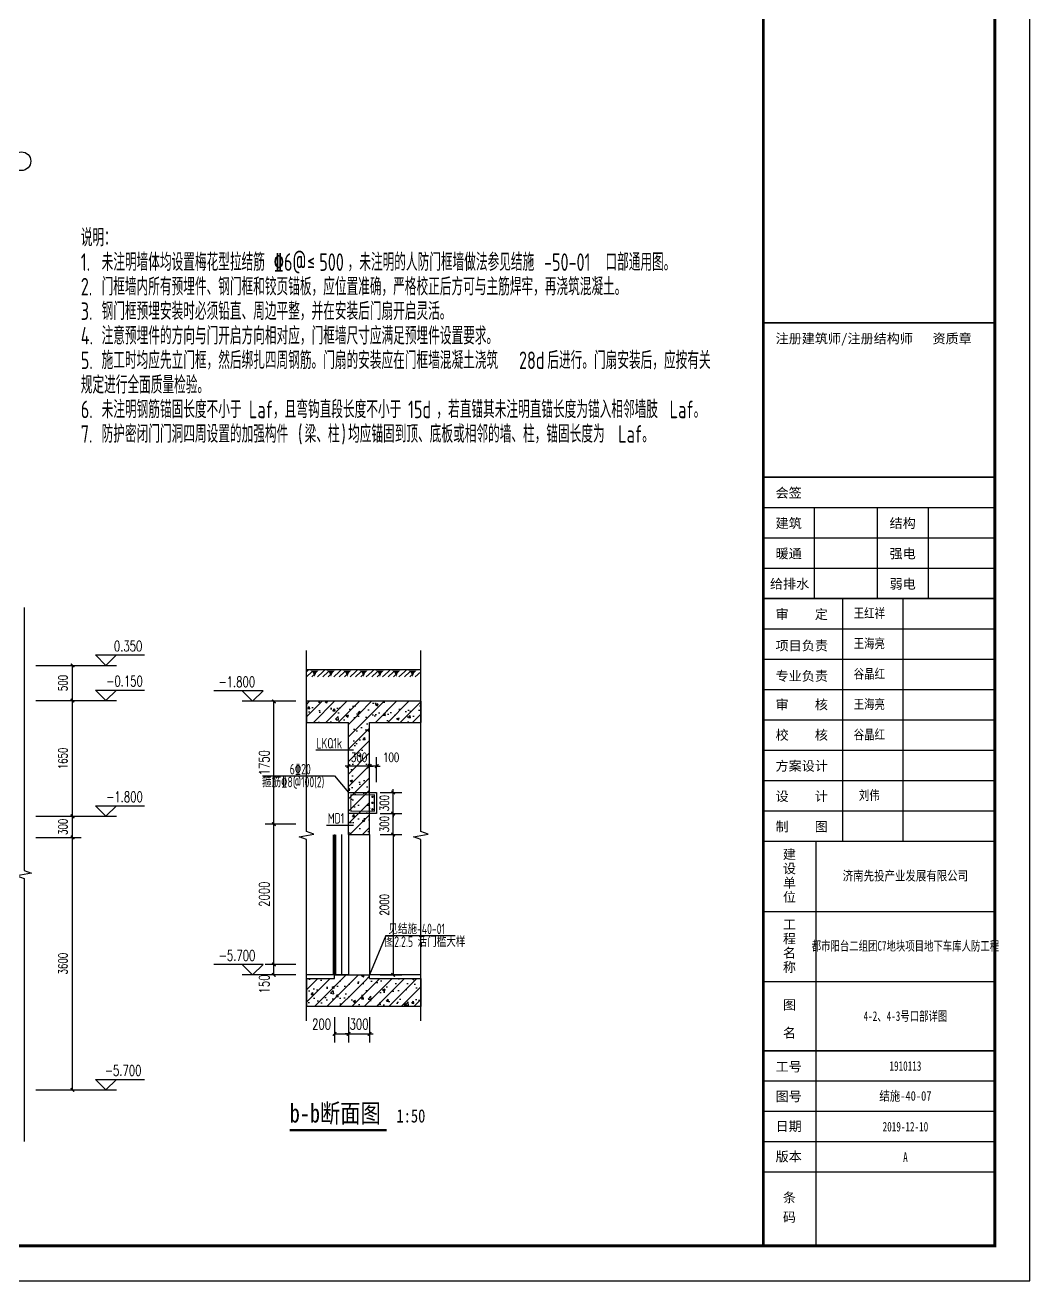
# Model space of a CAD drawing. Extents: x 37906 to 290206, y -18154 to 41246.
# Drawn here: x 107683 to 122006, y -18154 to -252 of the extents above; entities that cross this region are included whole.
import ezdxf

# ---------------------------------------------------------------- set-up
doc = ezdxf.new("R2010")
doc.units = 0
doc.header["$LTSCALE"] = 1000
doc.header["$MEASUREMENT"] = 0
for name, color, linetype in [('A-面层', 151, 'Continuous'), ('AXIS', 3, 'Continuous'), ('DIM', 3, 'Continuous'), ('DIM_SYMB', 3, 'Continuous'), ('ECA_TK', 7, 'Continuous'), ('PUB_DIM', 3, 'Continuous'), ('PUB_HATCH', 8, 'Continuous'), ('PUB_TEXT', 7, 'Continuous'), ('REIN', 1, 'Continuous'), ('RF-M', 7, 'Continuous'), ('RF-QT', 30, 'Continuous'), ('SURFACE', 6, 'Continuous'), ('TEXT', 7, 'Continuous'), ('tk', 7, 'Continuous'), ('TWT_DIM', 3, 'Continuous')]:
    doc.layers.add(name, color=color, linetype=linetype)
doc.styles.add('_TCH_DIM', font='SIMPLEX', dxfattribs={"bigfont": 'GBCBIG'})
doc.styles.add('_TCH_DIM_T3', font='SIMPLEX', dxfattribs={"width": 0.705882, "bigfont": 'GBCBIG'})
doc.styles.get("Standard").update_dxf_attribs({"font": 'tssdeng2.shx', "width": 0.7, "bigfont": 'hztxt.shx'})
doc.styles.add('SUNTXT', font='', dxfattribs={"width": 0.8, "height": 3})
doc.styles.add('TSSD_Rein', font='tssdeng2.shx', dxfattribs={"width": 0.7, "bigfont": 'tssdchn.shx'})
doc.styles.add('TYDG_01', font='', dxfattribs={"width": 0.8})
doc.styles.add('黑体', font='simhei.ttf', dxfattribs={"width": 0.8})
doc.styles.get('SUNTXT').set_extended_font_data('SimSun')
doc.styles.get('TYDG_01').set_extended_font_data('SimSun')
doc.dimstyles.new('_TCH_ARCH&&50', dxfattribs={"dimtxt": 127.5, "dimasz": 50, "dimexe": 125, "dimexo": 150, "dimgap": 61.25, "dimtad": 1, "dimdec": 0, "dimrnd": 5, "dimzin": 0, "dimdsep": 46, "dimtxsty": '_TCH_DIM_T3', "dimblk": 'ARCHTICK', "dimcen": 0.09, "dimclrt": 7, "dimazin": 2, "dimtfac": 1, "dimtdec": 0, "dimtix": 1, "dimtmove": 2, "dimatfit": 3, "dimfxl": 1, "dimtolj": 1, "dimtzin": 0, "dimarcsym": 0})
doc.dimstyles.new('_TWT_ARCH&&50', dxfattribs={"dimtxt": 148.75, "dimasz": 50, "dimexe": 125, "dimexo": 150, "dimgap": 63.125, "dimtad": 1, "dimdec": 0, "dimzin": 0, "dimdsep": 46, "dimtxsty": '_TCH_DIM_T3', "dimblk": 'ARCHTICK', "dimcen": 0.09, "dimclrt": 7, "dimazin": 2, "dimtfac": 1, "dimtdec": 0, "dimtix": 1, "dimtmove": 2, "dimatfit": 3, "dimfxl": 1, "dimtolj": 1, "dimtzin": 0, "dimarcsym": 0})
pattern_1 = [(45, (-1695139.08, -10288.61), (-88.388348, 88.388348), []), (50, (-1695139.08, -10288.6), (358.63009, -31.376067), [37.5, -412.5]), (355, (-1695139.1, -10288.6), (-69.37567, 376.09607), [30, -330]), (100.4514, (-1695109.2, -10291.23), (289.25469, 344.71977), [31.870095, -350.571056]), (46.1842, (-1695139.1, -10188.6), (533.62052, -82.75951), [56.25, -618.75]), (96.6356, (-1695094.6, -10195.5), (467.33135, 487.05894), [47.80514, -525.8565]), (351.1842, (-1695139.1, -10188.6), (467.33097, 487.0593), [45, -495]), (21, (-1695089.08, -10213.6), (298.453526, -201.309445), [37.5, -412.5]), (326, (-1695089.1, -10213.6), (121.657666, 362.57502), [30, -330]), (71.4514, (-1695064.2, -10230.4), (420.111314, 161.26525), [31.870095, -350.571056]), (37.5, (-1695139.08, -10288.61), (6.079928, 166.446927), [0, -326, 0, -335, 0, -331.25]), (7.5, (-1695139.08, -10288.61), (131.534769, 197.205856), [0, -191, 0, -318.5, 0, -126.25]), (327.5, (-1695250.58, -10288.61), (266.911218, -11.277436), [0, -125, 0, -390, 0, -517.5]), (317.5, (-1695300.58, -10288.61), (291.593085, 50.05249), [0, -162.5, 0, -259, 0, -367.5])]

# ---------------------------------------------------------------- blocks, each defined once
blk = doc.blocks.new('10B_A1E图框')
blk.add_line((765, 184), (765, 584))
blk.add_line((765, 184), (765, 584))
blk.add_line((765, 184), (765, 584))
at = {"layer": 'ECA_TK'}
for p, q in [((765, 220.51), (831, 220.51)), ((779.58, 194.56), (779.58, 220.51)), ((797.5, 220.51), (797.5, 194.56)), ((812.08, 194.56), (812.08, 220.51)), ((765, 211.86), (831, 211.86)), ((765, 203.21), (831, 203.21)), ((787.68, 125.36), (787.68, 194.56)), ((804.77, 194.56), (804.77, 125.36)), ((765, 185.91), (831, 185.91)), ((765, 177.26), (831, 177.26)), ((765, 168.61), (831, 168.61)), ((765, 159.96), (831, 159.96)), ((765, 151.31), (831, 151.31)), ((765, 142.66), (831, 142.66)), ((765, 134.01), (831, 134.01)), ((765, 125.36), (831, 125.36)), ((780.03, 10), (780.03, 125.36)), ((765, 105.36), (831, 105.36)), ((765, 85.36), (831, 85.36)), ((831, 56.92), (765, 56.92)), ((831, 48.27), (765, 48.27)), ((831, 39.62), (765, 39.62)), ((831, 30.97), (765, 30.97))]:
    blk.add_line(p, q, dxfattribs=at)
blk.add_lwpolyline([(0, 0), (841, 0), (841, 594), (0, 594)], close=True, dxfattribs=at)
at = {"layer": 'ECA_TK', "const_width": 0.8}
blk.add_lwpolyline([(831, 10), (831, 584), (18, 584), (18, 10)], close=True, dxfattribs=at)
at = {"layer": 'ECA_TK'}
for points, const_width in [([(765, 10), (765, 584)], 0.8), ([(765, 273.16), (831, 273.16)], 0.5), ([(765, 229.16), (831, 229.16)], 0.5), ([(765, 194.56), (831, 194.56)], 0.5), ([(831, 65.57), (765, 65.57)], 0.5)]:
    blk.add_lwpolyline(points, dxfattribs=dict(at, const_width=const_width))
at = {"layer": 'ECA_TK', "linetype": 'Continuous', "style": 'SUNTXT'}
for s, height, p in [('注册建筑师/注册结构师   资质章', 2.7342, (768.5, 267.3)), ('会签', 2.734, (768.5, 223.3)), ('建筑', 2.734, (768.5, 214.65)), ('结构', 2.734, (801, 214.65)), ('暖通', 2.734, (768.5, 206)), ('强电', 2.734, (801, 206)), ('给排水', 2.734, (766.9, 197.35)), ('弱电', 2.734, (801, 197.35)), ('审    定', 2.734, (768.5, 188.7)), ('项目负责', 2.734, (768.5, 179.74)), ('专业负责', 2.734, (768.5, 171.09)), ('审    核', 2.734, (768.5, 162.93)), ('校    核', 2.734, (768.5, 154.28)), ('方案设计', 2.734, (768.5, 145.45)), ('设    计', 2.734, (768.5, 136.8)), ('制    图', 2.734, (768.5, 128.15)), ('建', 2.73, (770.59, 120.26)), ('设', 2.73, (770.59, 116.2)), ('单', 2.73, (770.59, 112.14)), ('位', 2.73, (770.59, 108.08)), ('工', 2.73, (770.59, 100.26)), ('程', 2.73, (770.59, 96.2)), ('名', 2.73, (770.59, 92.14)), ('称', 2.73, (770.59, 88.08)), ('图', 2.73, (770.59, 77.33)), ('名', 2.73, (770.59, 69.33)), ('工号', 2.734, (768.5, 59.71)), ('图号', 2.734, (768.5, 51.23)), ('日期', 2.734, (768.5, 42.72)), ('版本', 2.734, (768.5, 34.07)), ('条', 2.73, (770.59, 22.4)), ('码', 2.73, (770.59, 16.85))]:
    blk.add_text(s, height=height, dxfattribs=at).set_placement(p)
blk = doc.blocks.new('_ArchTick')
at = {"color": 0, "linetype": 'ByBlock', "const_width": 0.4}
blk.add_lwpolyline([(-0.5, -0.5), (0.5, 0.5)], dxfattribs=at)
blk = doc.blocks.new('*D471')
at = {"layer": 'Defpoints', "color": 0}
for p in [(112094, -14242), (112294, -14242), (112294, -14632)]:
    blk.add_point(p, dxfattribs=at)
at = {"layer": 'TWT_DIM', "color": 0, "lineweight": -2}
for p, q in [((112094, -14392), (112094, -14757)), ((112294, -14392), (112294, -14757)), ((112094, -14632), (112294, -14632))]:
    blk.add_line(p, q, dxfattribs=at)
at = {"layer": 'TWT_DIM', "color": 0, "lineweight": -2, "xscale": 50, "yscale": 50, "zscale": 50, "rotation": 180}
blk.add_blockref('_ArchTick', (112094, -14632), dxfattribs=at)
at = {"layer": 'TWT_DIM', "color": 0, "lineweight": -2, "xscale": 50, "yscale": 50, "zscale": 50}
blk.add_blockref('_ArchTick', (112294, -14632), dxfattribs=at)
at = {"layer": 'TWT_DIM', "color": 7, "insert": (111909, -14494), "char_height": 148.8, "attachment_point": 5, "style": '_TCH_DIM_T3'}
blk.add_mtext('\\A1;200', dxfattribs=at)
blk = doc.blocks.new('*D472')
at = {"layer": 'Defpoints', "color": 0}
for p in [(112294, -14242), (112594, -14242), (112594, -14632)]:
    blk.add_point(p, dxfattribs=at)
at = {"layer": 'TWT_DIM', "color": 0, "lineweight": -2}
for p, q in [((112294, -14392), (112294, -14757)), ((112594, -14392), (112594, -14757)), ((112294, -14632), (112244, -14632)), ((112294, -14632), (112594, -14632)), ((112594, -14632), (112644, -14632))]:
    blk.add_line(p, q, dxfattribs=at)
at = {"layer": 'TWT_DIM', "color": 0, "lineweight": -2, "xscale": 50, "yscale": 50, "zscale": 50}
blk.add_blockref('_ArchTick', (112294, -14632), dxfattribs=at)
at = {"layer": 'TWT_DIM', "color": 0, "lineweight": -2, "xscale": 50, "yscale": 50, "zscale": 50, "rotation": 180}
blk.add_blockref('_ArchTick', (112594, -14632), dxfattribs=at)
at = {"layer": 'TWT_DIM', "color": 7, "insert": (112444, -14494), "char_height": 148.8, "attachment_point": 5, "style": '_TCH_DIM_T3'}
blk.add_mtext('\\A1;300', dxfattribs=at)
blk = doc.blocks.new('*D473')
at = {"layer": 'Defpoints', "color": 0}
for p in [(111229, -13642), (111694, -13642), (111694, -13792)]:
    blk.add_point(p, dxfattribs=at)
at = {"layer": 'TWT_DIM', "color": 0, "lineweight": -2}
for p, q in [((111544, -13642), (111104, -13642)), ((111229, -13792), (111229, -13642)), ((111544, -13792), (111104, -13792))]:
    blk.add_line(p, q, dxfattribs=at)
at = {"layer": 'TWT_DIM', "color": 0, "lineweight": -2, "xscale": 50, "yscale": 50, "zscale": 50}
for p, rotation in [((111229, -13642), 90), ((111229, -13792), 270)]:
    blk.add_blockref('_ArchTick', p, dxfattribs=dict(at, rotation=rotation))
at = {"layer": 'TWT_DIM', "color": 7, "insert": (111092, -13922), "char_height": 148.8, "attachment_point": 5, "rotation": 90, "style": '_TCH_DIM_T3'}
blk.add_mtext('\\A1;150', dxfattribs=at)
blk = doc.blocks.new('*D474')
at = {"layer": 'Defpoints', "color": 0}
for p in [(111229, -11642), (111694, -11642), (111694, -13642)]:
    blk.add_point(p, dxfattribs=at)
at = {"layer": 'TWT_DIM', "color": 0, "lineweight": -2}
for p, q in [((111544, -11642), (111104, -11642)), ((111229, -13642), (111229, -11642)), ((111544, -13642), (111104, -13642))]:
    blk.add_line(p, q, dxfattribs=at)
at = {"layer": 'TWT_DIM', "color": 0, "lineweight": -2, "xscale": 50, "yscale": 50, "zscale": 50}
for p, rotation in [((111229, -11642), 90), ((111229, -13642), 270)]:
    blk.add_blockref('_ArchTick', p, dxfattribs=dict(at, rotation=rotation))
at = {"layer": 'TWT_DIM', "color": 7, "insert": (111092, -12642), "char_height": 148.8, "attachment_point": 5, "rotation": 90, "style": '_TCH_DIM_T3'}
blk.add_mtext('\\A1;2000', dxfattribs=at)
blk = doc.blocks.new('*D475')
at = {"layer": 'Defpoints', "color": 0}
for p in [(111229, -9892), (111694, -9892), (111694, -11642)]:
    blk.add_point(p, dxfattribs=at)
at = {"layer": 'TWT_DIM', "color": 0, "lineweight": -2}
for p, q in [((111544, -9892), (111104, -9892)), ((111229, -11642), (111229, -9892)), ((111544, -11642), (111104, -11642))]:
    blk.add_line(p, q, dxfattribs=at)
at = {"layer": 'TWT_DIM', "color": 0, "lineweight": -2, "xscale": 50, "yscale": 50, "zscale": 50}
for p, rotation in [((111229, -9892), 90), ((111229, -11642), 270)]:
    blk.add_blockref('_ArchTick', p, dxfattribs=dict(at, rotation=rotation))
at = {"layer": 'TWT_DIM', "color": 7, "insert": (111092, -10767), "char_height": 148.8, "attachment_point": 5, "rotation": 90, "style": '_TCH_DIM_T3'}
blk.add_mtext('\\A1;1750', dxfattribs=at)
blk = doc.blocks.new('*D535')
at = {"layer": 'AXIS', "color": 0, "lineweight": -2}
for p, q in [((107834, -11831), (108484, -11831)), ((108359, -15431), (108359, -11831)), ((107834, -15431), (108484, -15431))]:
    blk.add_line(p, q, dxfattribs=at)
at = {"layer": 'Defpoints', "color": 0}
for p in [(107684, -11831), (108359, -11831), (107684, -15431)]:
    blk.add_point(p, dxfattribs=at)
at = {"layer": 'AXIS', "color": 0, "lineweight": -2, "xscale": 50, "yscale": 50, "zscale": 50}
for p, rotation in [((108359, -11831), 90), ((108359, -15431), 270)]:
    blk.add_blockref('_ArchTick', p, dxfattribs=dict(at, rotation=rotation))
at = {"layer": 'AXIS', "color": 7, "insert": (108222, -13631), "char_height": 127.5, "attachment_point": 5, "rotation": 90, "style": '_TCH_DIM_T3'}
blk.add_mtext('\\A1;3600', dxfattribs=at)
blk = doc.blocks.new('*D536')
at = {"layer": 'AXIS', "color": 0, "lineweight": -2}
for p, q in [((107834, -11531), (108484, -11531)), ((108359, -11831), (108359, -11531)), ((107834, -11831), (108484, -11831))]:
    blk.add_line(p, q, dxfattribs=at)
at = {"layer": 'Defpoints', "color": 0}
for p in [(107684, -11531), (108359, -11531), (107684, -11831)]:
    blk.add_point(p, dxfattribs=at)
at = {"layer": 'AXIS', "color": 0, "lineweight": -2, "xscale": 50, "yscale": 50, "zscale": 50}
for p, rotation in [((108359, -11531), 90), ((108359, -11831), 270)]:
    blk.add_blockref('_ArchTick', p, dxfattribs=dict(at, rotation=rotation))
at = {"layer": 'AXIS', "color": 7, "insert": (108222, -11681), "char_height": 127.5, "attachment_point": 5, "rotation": 90, "style": '_TCH_DIM_T3'}
blk.add_mtext('\\A1;300', dxfattribs=at)
blk = doc.blocks.new('*D537')
at = {"layer": 'AXIS', "color": 0, "lineweight": -2}
for p, q in [((107834, -9881), (108484, -9881)), ((108359, -11531), (108359, -9881)), ((107834, -11531), (108484, -11531))]:
    blk.add_line(p, q, dxfattribs=at)
at = {"layer": 'Defpoints', "color": 0}
for p in [(107684, -9881), (108359, -9881), (107684, -11531)]:
    blk.add_point(p, dxfattribs=at)
at = {"layer": 'AXIS', "color": 0, "lineweight": -2, "xscale": 50, "yscale": 50, "zscale": 50}
for p, rotation in [((108359, -9881), 90), ((108359, -11531), 270)]:
    blk.add_blockref('_ArchTick', p, dxfattribs=dict(at, rotation=rotation))
at = {"layer": 'AXIS', "color": 7, "insert": (108222, -10706), "char_height": 127.5, "attachment_point": 5, "rotation": 90, "style": '_TCH_DIM_T3'}
blk.add_mtext('\\A1;1650', dxfattribs=at)
blk = doc.blocks.new('*D538')
at = {"layer": 'AXIS', "color": 0, "lineweight": -2}
for p, q in [((107834, -9381), (108484, -9381)), ((108359, -9881), (108359, -9381)), ((107834, -9881), (108484, -9881))]:
    blk.add_line(p, q, dxfattribs=at)
at = {"layer": 'Defpoints', "color": 0}
for p in [(107684, -9381), (108359, -9381), (107684, -9881)]:
    blk.add_point(p, dxfattribs=at)
at = {"layer": 'AXIS', "color": 0, "lineweight": -2, "xscale": 50, "yscale": 50, "zscale": 50}
for p, rotation in [((108359, -9381), 90), ((108359, -9881), 270)]:
    blk.add_blockref('_ArchTick', p, dxfattribs=dict(at, rotation=rotation))
at = {"layer": 'AXIS', "color": 7, "insert": (108222, -9631), "char_height": 127.5, "attachment_point": 5, "rotation": 90, "style": '_TCH_DIM_T3'}
blk.add_mtext('\\A1;500', dxfattribs=at)
blk = doc.blocks.new('$LinePat$自然土壤')
at = {"color": 0}
for p, q in [((0, -90), (71, -19)), ((0, -300), (211, -89)), ((210, -300), (286, -224)), ((420, -300), (630, -90))]:
    blk.add_line(p, q, dxfattribs=at)
for points in [[(0, 0), (630, 0), (168, -45), (462, -45)], [(168, -45), (462, -45), (252, -132), (378, -132)], [(252, -132), (378, -132), (315, -300)]]:
    blk.add_solid(points, dxfattribs=at)
blk = doc.blocks.new('*D1104')
at = {"layer": 'Defpoints', "color": 0}
for p in [(112594, -10815), (112594, -11192), (112694, -11192)]:
    blk.add_point(p, dxfattribs=at)
at = {"layer": 'PUB_DIM', "color": 0, "lineweight": -2}
for p, q in [((112594, -11042), (112594, -10690)), ((112694, -11042), (112694, -10690)), ((112594, -10815), (112544, -10815)), ((112694, -10815), (112594, -10815)), ((112694, -10815), (112744, -10815))]:
    blk.add_line(p, q, dxfattribs=at)
at = {"layer": 'PUB_DIM', "color": 0, "lineweight": -2, "xscale": 50, "yscale": 50, "zscale": 50}
blk.add_blockref('_ArchTick', (112594, -10815), dxfattribs=at)
at = {"layer": 'PUB_DIM', "color": 0, "lineweight": -2, "xscale": 50, "yscale": 50, "zscale": 50, "rotation": 180}
blk.add_blockref('_ArchTick', (112694, -10815), dxfattribs=at)
at = {"layer": 'PUB_DIM', "color": 7, "insert": (112901, -10690), "char_height": 127.5, "attachment_point": 5, "style": '_TCH_DIM_T3'}
blk.add_mtext('\\A1;100', dxfattribs=at)
blk = doc.blocks.new('*D1105')
at = {"layer": 'Defpoints', "color": 0}
for p in [(112294, -10815), (112294, -11192), (112594, -11192)]:
    blk.add_point(p, dxfattribs=at)
at = {"layer": 'PUB_DIM', "color": 0, "lineweight": -2}
for p, q in [((112294, -11042), (112294, -10690)), ((112594, -11042), (112594, -10690)), ((112294, -10815), (112244, -10815)), ((112594, -10815), (112294, -10815)), ((112594, -10815), (112644, -10815))]:
    blk.add_line(p, q, dxfattribs=at)
at = {"layer": 'PUB_DIM', "color": 0, "lineweight": -2, "xscale": 50, "yscale": 50, "zscale": 50}
blk.add_blockref('_ArchTick', (112294, -10815), dxfattribs=at)
at = {"layer": 'PUB_DIM', "color": 0, "lineweight": -2, "xscale": 50, "yscale": 50, "zscale": 50, "rotation": 180}
blk.add_blockref('_ArchTick', (112594, -10815), dxfattribs=at)
at = {"layer": 'PUB_DIM', "color": 7, "insert": (112444, -10690), "char_height": 127.5, "attachment_point": 5, "style": '_TCH_DIM_T3'}
blk.add_mtext('\\A1;300', dxfattribs=at)
blk = doc.blocks.new('*D1106')
at = {"layer": 'Defpoints', "color": 0}
for p in [(112594, -11492), (112930, -11492), (112594, -11792)]:
    blk.add_point(p, dxfattribs=at)
at = {"layer": 'PUB_DIM', "color": 0, "lineweight": -2}
for p, q in [((112930, -11492), (112930, -11442)), ((112744, -11492), (113055, -11492)), ((112930, -11792), (112930, -11492)), ((112744, -11792), (113055, -11792)), ((112930, -11792), (112930, -11842))]:
    blk.add_line(p, q, dxfattribs=at)
at = {"layer": 'PUB_DIM', "color": 0, "lineweight": -2, "xscale": 50, "yscale": 50, "zscale": 50}
for p, rotation in [((112930, -11492), 270), ((112930, -11792), 90)]:
    blk.add_blockref('_ArchTick', p, dxfattribs=dict(at, rotation=rotation))
at = {"layer": 'PUB_DIM', "color": 7, "insert": (112805, -11642), "char_height": 127.5, "attachment_point": 5, "rotation": 90, "style": '_TCH_DIM_T3'}
blk.add_mtext('\\A1;300', dxfattribs=at)
blk = doc.blocks.new('*D1107')
at = {"layer": 'Defpoints', "color": 0}
for p in [(112594, -11192), (112930, -11192), (112594, -11492)]:
    blk.add_point(p, dxfattribs=at)
at = {"layer": 'PUB_DIM', "color": 0, "lineweight": -2}
for p, q in [((112744, -11192), (113055, -11192)), ((112930, -11192), (112930, -11142)), ((112930, -11492), (112930, -11192)), ((112744, -11492), (113055, -11492)), ((112930, -11492), (112930, -11542))]:
    blk.add_line(p, q, dxfattribs=at)
at = {"layer": 'PUB_DIM', "color": 0, "lineweight": -2, "xscale": 50, "yscale": 50, "zscale": 50}
for p, rotation in [((112930, -11192), 270), ((112930, -11492), 90)]:
    blk.add_blockref('_ArchTick', p, dxfattribs=dict(at, rotation=rotation))
at = {"layer": 'PUB_DIM', "color": 7, "insert": (112805, -11342), "char_height": 127.5, "attachment_point": 5, "rotation": 90, "style": '_TCH_DIM_T3'}
blk.add_mtext('\\A1;300', dxfattribs=at)
blk = doc.blocks.new('*D1108')
at = {"layer": 'Defpoints', "color": 0}
for p in [(112594, -11792), (112594, -13792), (112930, -13792)]:
    blk.add_point(p, dxfattribs=at)
at = {"layer": 'PUB_DIM', "color": 0, "lineweight": -2}
for p, q in [((112744, -11792), (113055, -11792)), ((112930, -11792), (112930, -13792)), ((112744, -13792), (113055, -13792))]:
    blk.add_line(p, q, dxfattribs=at)
at = {"layer": 'PUB_DIM', "color": 0, "lineweight": -2, "xscale": 50, "yscale": 50, "zscale": 50}
for p, rotation in [((112930, -11792), 90), ((112930, -13792), 270)]:
    blk.add_blockref('_ArchTick', p, dxfattribs=dict(at, rotation=rotation))
at = {"layer": 'PUB_DIM', "color": 7, "insert": (112805, -12792), "char_height": 127.5, "attachment_point": 5, "rotation": 90, "style": '_TCH_DIM_T3'}
blk.add_mtext('\\A1;2000', dxfattribs=at)

msp = doc.modelspace()

# ---------------------------------------------------------------- hatches: boundary and pattern name
at = {"layer": 'PUB_HATCH'}
h = msp.add_hatch(dxfattribs=at)
h.set_pattern_fill('钢筋混凝土', color=256, scale=50, style=0)
h.set_pattern_definition(pattern_1)
h.paths.add_polyline_path([(111693.6, -10191.6), (112293.6, -10191.6), (112443.6, -10091.6), (112443.6, -9891.6), (111693.6, -9891.6)])
h = msp.add_hatch(dxfattribs=at)
h.set_pattern_fill('钢筋混凝土', color=256, scale=50, style=0)
h.set_pattern_definition(pattern_1)
h.paths.add_polyline_path([(112443.6, -10091.6), (112593.6, -10191.6), (113323.2, -10191.6), (113323.2, -9891.6), (112443.6, -9891.6)])
h = msp.add_hatch(dxfattribs=at)
h.set_pattern_fill('钢筋混凝土', color=256, scale=50, style=0)
h.set_pattern_definition(pattern_1)
h.paths.add_polyline_path([(112593.6, -11791.6), (112593.6, -10191.6), (112443.6, -10091.6), (112293.6, -10191.6), (112293.6, -11791.6)])
h = msp.add_hatch(dxfattribs=at)
h.set_pattern_fill('钢筋混凝土', color=256, scale=50, style=0)
h.set_pattern_definition(pattern_1)
h.paths.add_polyline_path([(111693.6, -14241.6), (112393.6, -14241.6), (112360.2, -13975), (112093.6, -13841.6), (111693.6, -13841.6)])
h = msp.add_hatch(dxfattribs=at)
h.set_pattern_fill('钢筋混凝土', color=256, scale=50, style=0)
h.set_pattern_definition(pattern_1)
h.paths.add_polyline_path([(112360.2, -13975), (112593.6, -13841.6), (112593.6, -13791.6), (112093.6, -13791.6), (112093.6, -13841.6)])
h = msp.add_hatch(dxfattribs=at)
h.set_pattern_fill('钢筋混凝土', color=256, scale=50, style=0)
h.set_pattern_definition(pattern_1)
h.paths.add_polyline_path([(112360.2, -13975), (112393.6, -14241.6), (113323.2, -14241.6), (113323.2, -13841.6), (112593.6, -13841.6)])

# ---------------------------------------------------------------- linework, layer by layer
for p, q in [((111829.3, -10585.7), (112362.5, -10585.7)), ((111979.2, -11655.6), (112362.5, -11655.5))]:
    msp.add_line(p, q)
at = {"layer": 'A-面层'}
for points in [[(112293.6, -13791.6), (111693.6, -13791.6)], [(113323.2, -13791.6), (112593.6, -13791.6)]]:
    msp.add_lwpolyline(points, dxfattribs=at)
at = {"layer": 'DIM'}
msp.add_circle((107630.2, -2192.1), 133.3, dxfattribs=at)
at = {"layer": 'DIM_SYMB'}
for points in [[(107668.5, -8553.4), (107668.5, -12304.6), (107773.5, -12342.9), (107563.5, -12379.9), (107668.5, -12417.1), (107668.5, -16168.4)], [(111693.6, -14445.8), (111693.6, -11862.4), (111588.6, -11824.1), (111798.6, -11787.1), (111693.6, -11749.9), (111693.6, -9166.4)], [(113323.2, -14445.8), (113323.2, -11862.4), (113218.2, -11824.1), (113428.2, -11787.1), (113323.2, -11749.9), (113323.2, -9166.4)]]:
    msp.add_lwpolyline(points, dxfattribs=at)
at = {"layer": 'DIM_SYMB', "lineweight": -3, "const_width": 35}
msp.add_lwpolyline([(111455.8, -16004.5), (112837.2, -16004.5)], dxfattribs=at)
at = {"layer": 'PUB_DIM'}
for p, q in [((108834.2, -9380.9), (108684.2, -9230.9)), ((108684.2, -9230.9), (109384.2, -9230.9)), ((108834.2, -9380.9), (108984.2, -9230.9)), ((108484.2, -9380.9), (108984.2, -9380.9)), ((108834.2, -9880.9), (108684.2, -9730.9)), ((108684.2, -9730.9), (109384.2, -9730.9)), ((108834.2, -9880.9), (108984.2, -9730.9)), ((111075.7, -9741.6), (110375.7, -9741.6)), ((110925.7, -9891.6), (110775.7, -9741.6)), ((110925.7, -9891.6), (111075.7, -9741.6)), ((108484.2, -9880.9), (108984.2, -9880.9)), ((111275.7, -9891.6), (110775.7, -9891.6)), ((108834.2, -11530.9), (108684.2, -11380.9)), ((108684.2, -11380.9), (109384.2, -11380.9)), ((108834.2, -11530.9), (108984.2, -11380.9)), ((108484.2, -11530.9), (108984.2, -11530.9)), ((111075.7, -13641.6), (110375.7, -13641.6)), ((110925.7, -13791.6), (110775.7, -13641.6)), ((110925.7, -13791.6), (111075.7, -13641.6)), ((111275.7, -13791.6), (110775.7, -13791.6)), ((108834.2, -15430.9), (108684.2, -15280.9)), ((108684.2, -15280.9), (109384.2, -15280.9)), ((108834.2, -15430.9), (108984.2, -15280.9)), ((108484.2, -15430.9), (108984.2, -15430.9))]:
    msp.add_line(p, q, dxfattribs=at)
at = {"layer": 'REIN', "const_width": 15}
msp.add_lwpolyline([(112326.1, -11224.1), (112326.1, -11459.1), (112661.1, -11459.1), (112661.1, -11224.1)], close=True, dxfattribs=at)
at = {"layer": 'REIN', "const_width": 17.5}
for points in [[(112624.8, -11251.9, 1), (112642.3, -11251.9, 1)], [(112624.8, -11339.9, 1), (112642.3, -11339.9, 1)], [(112624.8, -11431.9, 1), (112642.3, -11431.9, 1)]]:
    msp.add_lwpolyline(points, format="xyb", close=True, dxfattribs=at)
at = {"layer": 'RF-M'}
for p, q in [((112093.6, -11791.6), (112093.6, -13791.6)), ((112193.6, -11791.6), (112193.6, -13791.6)), ((112293.6, -11791.6), (112293.6, -13791.6)), ((112593.6, -11791.6), (112593.6, -13791.6))]:
    msp.add_line(p, q, dxfattribs=at)
at = {"layer": 'RF-M', "const_width": 50}
msp.add_lwpolyline([(112093.6, -11791.6), (112093.6, -13791.6)], dxfattribs=at)
at = {"layer": 'RF-QT'}
for p, q in [((113323.2, -9891.6), (111693.6, -9891.6)), ((111693.6, -9891.6), (111693.6, -10191.6)), ((113323.2, -9891.6), (113323.2, -10191.6)), ((111693.6, -10191.6), (112293.6, -10191.6)), ((112293.6, -11791.6), (112293.6, -10191.6)), ((112593.6, -10191.6), (113323.2, -10191.6)), ((112593.6, -11791.6), (112593.6, -10191.6)), ((112293.6, -11791.6), (112593.6, -11791.6)), ((111693.6, -13841.6), (112093.6, -13841.6)), ((111693.6, -13841.6), (111693.6, -14241.6)), ((112093.6, -13841.6), (112093.6, -13791.6)), ((112093.6, -13791.6), (112593.6, -13791.6)), ((112593.6, -13841.6), (112593.6, -13791.6)), ((112593.6, -13841.6), (113323.2, -13841.6)), ((113323.2, -13841.6), (113323.2, -14241.6)), ((113323.2, -14241.6), (111693.6, -14241.6))]:
    msp.add_line(p, q, dxfattribs=at)
at = {"layer": 'SURFACE'}
msp.add_line((113323.2, -9441.6), (111693.6, -9441.6), dxfattribs=at)
at = {"layer": 'TEXT'}
for p, q in [((111068.8, -10954.3), (112093.6, -10954.3)), ((112093.6, -10954.3), (112293.6, -11191.6))]:
    msp.add_line(p, q, dxfattribs=at)
at = {"layer": 'TEXT', "color": 4}
for q in [(112593.6, -13791.6), (113815.9, -13229.7)]:
    msp.add_line((112824.1, -13229.7), q, dxfattribs=at)
at = {"layer": 'TEXT'}
msp.add_lwpolyline([(112693.6, -11491.6), (112293.6, -11491.6), (112293.6, -11191.6), (112693.6, -11191.6)], close=True, dxfattribs=at)

# ---------------------------------------------------------------- block references
at = {"layer": 'SURFACE', "color": 8, "xscale": 0.3695249676388078, "yscale": 0.3333333333333333, "zscale": 0.3333333333333333}
for p in [(111693.6, -9441.9), (111926.4, -9441.9), (112159.2, -9441.9), (112392, -9441.9), (112624.8, -9441.9), (112857.6, -9441.9), (113090.4, -9441.9)]:
    msp.add_blockref('$LinePat$自然土壤', p, dxfattribs=at)
at = {"layer": 'tk', "xscale": 50, "yscale": 50, "zscale": 50}
msp.add_blockref('10B_A1E图框', (79956.2, -18153.7), dxfattribs=at)

# ---------------------------------------------------------------- texts
at = {"width": 0.7}
for s, p in [('LKQ1k', (111836.5, -10564.6)), ('MD1', (111998, -11634.4))]:
    msp.add_text(s, height=150, rotation=0.00972, dxfattribs=at).set_placement(p)
at = {"layer": 'PUB_TEXT'}
for s, height, style, width, p in [('0.350', 148.75, '_TCH_DIM', 0.705882, (108949.2, -9178.4)), ('-0.150', 148.75, '_TCH_DIM', 0.705882, (108839.2, -9678.4)), ('-1.800', 148.75, '_TCH_DIM', 0.705882, (110440.2, -9689.1)), ('-1.800', 148.75, '_TCH_DIM', 0.705882, (108839.2, -11328.4)), ('-5.700', 148.75, '_TCH_DIM', 0.705882, (110443.2, -13589.1)), ('-5.700', 148.75, '_TCH_DIM', 0.705882, (108819.2, -15228.4)), ('b-b断面图', 264.35, 'TYDG_01', 0.8, (111455.8, -15896.1)), ('1:50', 188.82, 'TYDG_01', 0.8, (112977.2, -15896.1))]:
    msp.add_text(s, height=height, dxfattribs=dict(at, style=style, width=width)).set_placement(p)
at = {"layer": 'TEXT', "style": 'TSSD_Rein', "width": 0.7}
for s, p in [('说明：', (108476.9, -3405.5)), ('1.', (108476.9, -3755.5)), ('未注明墙体均设置梅花型拉结筋', (108773.7, -3755.5)), ('\x846@', (111223.7, -3755.5)), ('≤', (111701.6, -3755.5)), ('500', (111876.6, -3755.5)), ('，未注明的人防门框墙做法参见结施', (112280.5, -3755.5)), ('-50-01', (115080.5, -3755.5)), ('口部通用图。', (115955.5, -3755.5)), ('2.', (108476.9, -4105.5)), ('门框墙内所有预埋件、钢门框和铰页锚板，应位置准确，严格校正后方可与主筋焊牢，再浇筑混凝土。', (108773.7, -4105.5)), ('3.', (108476.9, -4455.5)), ('钢门框预埋安装时必须铅直、周边平整，并在安装后门扇开启灵活。', (108773.7, -4455.5)), ('4.', (108476.9, -4805.5)), ('注意预埋件的方向与门开启方向相对应，门框墙尺寸应满足预埋件设置要求。', (108773.7, -4805.5)), ('5.', (108476.9, -5155.5)), ('施工时均应先立门框，然后绑扎四周钢筋。门扇的安装应在门框墙混凝土浇筑', (108773.7, -5155.5)), ('28d', (114723.7, -5155.5)), ('后进行。门扇安装后，应按有关', (115127.6, -5155.5)), ('规定进行全面质量检验。', (108476.9, -5505.5)), ('6.', (108476.9, -5855.5)), ('未注明钢筋锚固长度不小于', (108773.7, -5855.5)), ('Laf', (110873.7, -5855.5)), ('，且弯钩直段长度不小于', (111217, -5855.5)), ('15d', (113142, -5855.5)), ('，若直锚其未注明直锚长度为锚入相邻墙肢', (113545.9, -5855.5)), ('Laf', (116870.9, -5855.5)), ('。', (117214.1, -5855.5)), ('7.', (108476.9, -6205.5)), ('防护密闭门门洞四周设置的加强构件', (108773.7, -6205.5)), ('(', (111573.7, -6205.5)), ('梁、柱', (111668, -6205.5)), (')', (112193, -6205.5)), ('均应锚固到顶、底板或相邻的墙、柱，锚固长度为', (112287.2, -6205.5)), ('Laf', (116137.2, -6205.5)), ('。', (116480.5, -6205.5))]:
    msp.add_text(s, height=250, dxfattribs=at).set_placement(p)
at = {"layer": 'TEXT', "color": 4, "ltscale": 100, "style": 'TSSD_Rein', "width": 0.7}
for s, p in [('6%%13220', (111455.9, -10933.5)), ('箍筋\x848@100(2)', (111059.7, -11116.9)), ('见结施-40-01', (112860.4, -13210.6)), ('图2.2.5 活门槛大样', (112808.4, -13392.5))]:
    msp.add_text(s, height=150, dxfattribs=at).set_placement(p)
at = {"layer": 'tk', "char_height": 136.5, "width": 854, "attachment_point": 5, "style": 'SUNTXT'}
for s, insert in [('王红祥', (119717.2, -8642)), ('王海亮', (119717.2, -9074.5)), ('谷晶红', (119717.2, -9507)), ('王海亮', (119717.2, -9939.5)), ('谷晶红', (119717.2, -10372)), ('刘伟', (119717.2, -11237))]:
    msp.add_mtext(s, dxfattribs=dict(at, insert=insert))
at = {"layer": 'tk', "linetype": 'ByBlock', "ltscale": 5, "char_height": 136.5, "width": 2548.359, "attachment_point": 5, "style": '黑体'}
for s, insert in [('济南先投产业发展有限公司', (120232, -12385.9)), ('{\\fSTXihei|b0|i0|c134|p2;\\W0.7;都市阳台二组团C7地块项目地下车库人防工程}', (120232, -13385.9)), ('{\\fSTXihei|b0|i0|c134|p2;\\W0.7;4-2、4-3号口部详图}', (120232, -14385.9)), ('{\\W0.7;1910113}', (120232, -15091.7)), ('{\\C2;结施-40-07}', (120232, -15524.2)), ('{\\W0.7;2019-12-10}', (120232, -15956.7)), ('{\\W0.7;A}', (120232, -16389.2))]:
    msp.add_mtext(s, dxfattribs=dict(at, insert=insert))

# ---------------------------------------------------------------- dimensions: what is measured, and where the dimension line sits
at = {"layer": 'AXIS'}
for base, p1, p2, picture, middle in [((108359.2, -9380.9), (107684, -9880.9), (107684, -9380.9), '*D538', (108221.7, -9630.9)), ((108359.2, -9880.9), (107684, -11530.9), (107684, -9880.9), '*D537', (108221.7, -10705.9)), ((108359.2, -11530.9), (107684, -11830.9), (107684, -11530.9), '*D536', (108221.7, -11680.9)), ((108359.2, -11830.9), (107684, -15430.9), (107684, -11830.9), '*D535', (108221.7, -13630.9))]:
    dim = msp.add_linear_dim(base=base, p1=p1, p2=p2, angle=90, dimstyle='_TCH_ARCH&&50', override={"dimgap": 0}, dxfattribs=at)
    dim.commit()
    dim.dimension.update_dxf_attribs({"geometry": picture, "text_midpoint": middle, "dimtype": 161, "text_rotation": 90})
at = {"layer": 'PUB_DIM'}
for p1, p2, distance, picture, middle in [((112593.6, -11191.6), (112293.6, -11191.6), -376.4, '*D1105', (112443.6, -10690.2)), ((112593.6, -11491.6), (112593.6, -11191.6), -336.6, '*D1107', (112805.2, -11341.6)), ((112593.6, -11791.6), (112593.6, -11491.6), -336.6, '*D1106', (112805.2, -11641.6)), ((112593.6, -11791.6), (112593.6, -13791.6), 336.6, '*D1108', (112805.2, -12791.6))]:
    dim = msp.add_aligned_dim(p1=p1, p2=p2, distance=distance, dimstyle='_TCH_ARCH&&50', dxfattribs=at)
    dim.commit()
    dim.dimension.update_dxf_attribs({"geometry": picture, "text_midpoint": middle})
dim = msp.add_linear_dim(base=(112593.6, -10815.2), p1=(112693.6, -11191.6), p2=(112593.6, -11191.6), angle=180, dimstyle='_TCH_ARCH&&50', dxfattribs=at)
dim.commit()
dim.dimension.update_dxf_attribs({"geometry": '*D1104', "text_midpoint": (112900.7, -10690.2), "dimtype": 161})
at = {"layer": 'TWT_DIM'}
for p1, p2, distance, picture, middle in [((111693.6, -11641.6), (111693.6, -9891.6), 464.6, '*D475', (111091.5, -10766.6)), ((111693.6, -13641.6), (111693.6, -11641.6), 464.6, '*D474', (111091.5, -12641.6)), ((112293.6, -14241.6), (112593.6, -14241.6), -390.3, '*D472', (112443.6, -14494.5))]:
    dim = msp.add_aligned_dim(p1=p1, p2=p2, distance=distance, dimstyle='_TWT_ARCH&&50', dxfattribs=at)
    dim.commit()
    dim.dimension.update_dxf_attribs({"geometry": picture, "text_midpoint": middle})
for base, p1, p2, angle, picture, middle in [((111229, -13641.6), (111693.6, -13791.6), (111693.6, -13641.6), 90, '*D473', (111091.5, -13922.4)), ((112293.6, -14632), (112093.6, -14241.6), (112293.6, -14241.6), 0, '*D471', (111908.6, -14494.5))]:
    dim = msp.add_linear_dim(base=base, p1=p1, p2=p2, angle=angle, dimstyle='_TWT_ARCH&&50', dxfattribs=at)
    dim.commit()
    dim.dimension.update_dxf_attribs({"geometry": picture, "text_midpoint": middle, "dimtype": 161})

doc.saveas('drawing.dxf')
